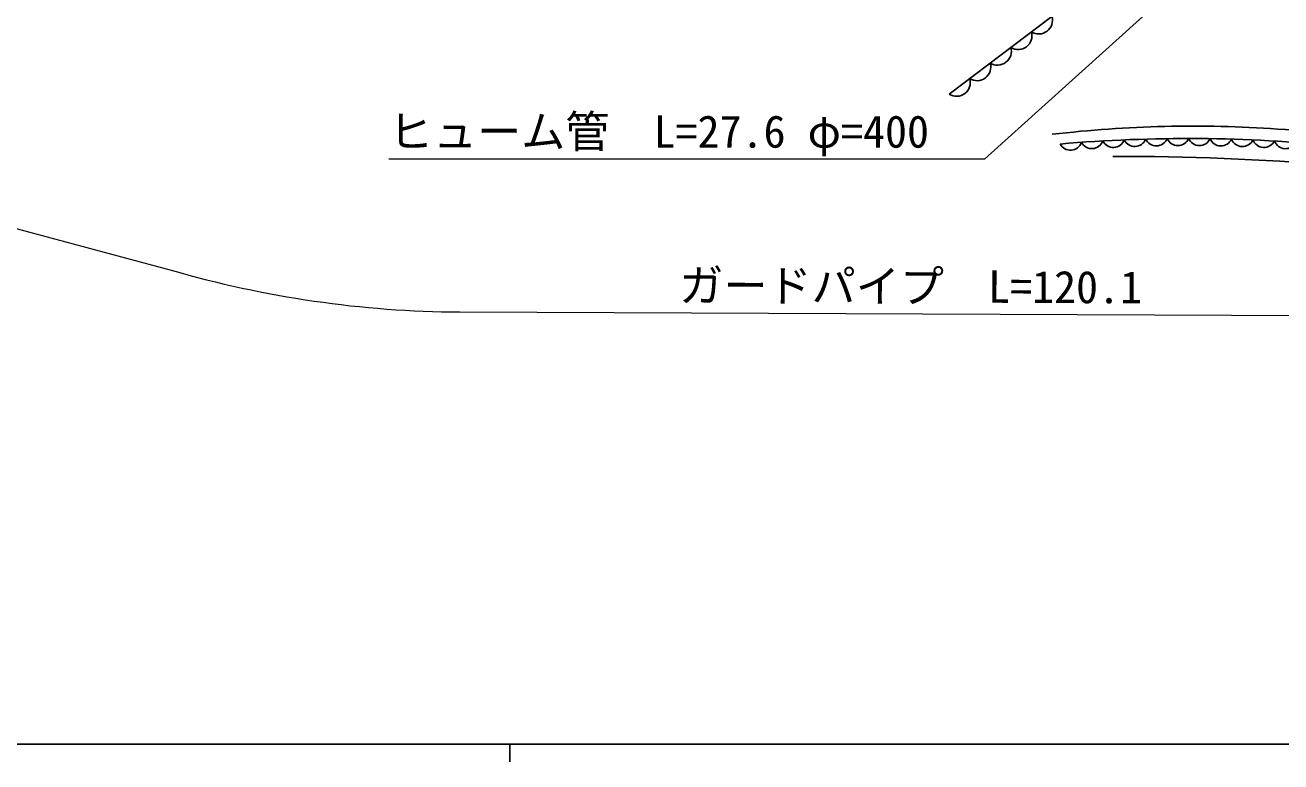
# Model space of a CAD drawing. Units: millimetres, scale not verified. Extents: x 40000 to 680000, y 20000 to 380000.
# Drawn here: x 140529 to 211697, y 204000 to 245725 of the extents above; entities that cross this region are included whole.
import ezdxf
from ezdxf.enums import TextEntityAlignment as Align

# ---------------------------------------------------------------- set-up
doc = ezdxf.new("R2010")
doc.units = ezdxf.units.MM
doc.header["$LTSCALE"] = 1000
for name, color, linetype, lineweight in [('M-BGD', 7, 'Continuous', 25), ('M-STR-HTXT', 7, 'Continuous', 13), ('M-TTL-BAND', 7, 'Continuous', 25)]:
    doc.layers.add(name, color=color, linetype=linetype, lineweight=lineweight)
doc.styles.add('ＭＳ ゴシック', font='')
doc.styles.get('ＭＳ ゴシック').set_extended_font_data('MS Gothic')

msp = doc.modelspace()

# ---------------------------------------------------------------- linework, layer by layer
at = {"layer": 'M-BGD'}
msp.add_line((192900, 241809), (203386, 249758), dxfattribs=at)
for centre, radius, start, end in [((197971, 246010), 784, 238.42093, 15.90803), ((196806, 245127), 784, 238.42093, 15.90803), ((195641, 244244), 784, 238.42093, 15.90803), ((194476, 243361), 784, 238.42093, 15.90803), ((193311, 242477), 784, 238.42093, 15.90803), ((206725, 170722), 69284, 86.04639, 96.61479), ((206054, 121657), 118311, 80.20631, 87.36063), ((206448, 154474), 84830, 84.23836, 94.9122), ((200986, 239392), 663, 207.27026, 340.09095), ((202203, 239462), 663, 206.44919, 339.26989), ((203421, 239514), 663, 205.62813, 338.44882), ((204640, 239549), 663, 204.80706, 337.62776), ((205859, 239566), 663, 203.986, 336.80669), ((207079, 239566), 663, 203.16493, 335.98563), ((208298, 239548), 663, 202.34387, 335.16456), ((209517, 239512), 663, 201.5228, 334.3435), ((210735, 239460), 663, 200.70174, 333.52243), ((211953, 239390), 663, 199.88067, 332.70137), ((199769, 239305), 663, 208.09132, 340.91202), ((202768, 91540), 146747, 85.30447, 90.23318)]:
    msp.add_arc(centre, radius, start, end, dxfattribs=at)
at = {"layer": 'M-STR-HTXT'}
for p, q in [((118486, 239977), (148806, 231854)), ((165166, 229479), (257023, 229085))]:
    msp.add_line(p, q, dxfattribs=at)
msp.add_lwpolyline([(219714, 260499), (194892, 238135), (161142, 238135)], dxfattribs=at)
msp.add_arc((165493, 289281), 59803, 253.79712, 269.6867, dxfattribs=at)
at = {"layer": 'M-TTL-BAND'}
for p, q in [((40000, 205000), (579000, 205000)), ((168000, 205000), (168000, 204000))]:
    msp.add_line(p, q, dxfattribs=at)

# ---------------------------------------------------------------- texts
at = {"layer": 'M-STR-HTXT', "style": 'ＭＳ ゴシック'}
msp.add_text('ヒューム管\u3000L=27.6 φ=400\u3000', height=1833, dxfattribs=at).set_placement((161142, 238235), align=Align.BOTTOM_LEFT)
msp.add_text('ガードパイプ\u3000L=120.1', height=1833, rotation=359.754, dxfattribs=at).set_placement((190708, 229470), align=Align.BOTTOM_CENTER)

doc.saveas('drawing.dxf')
